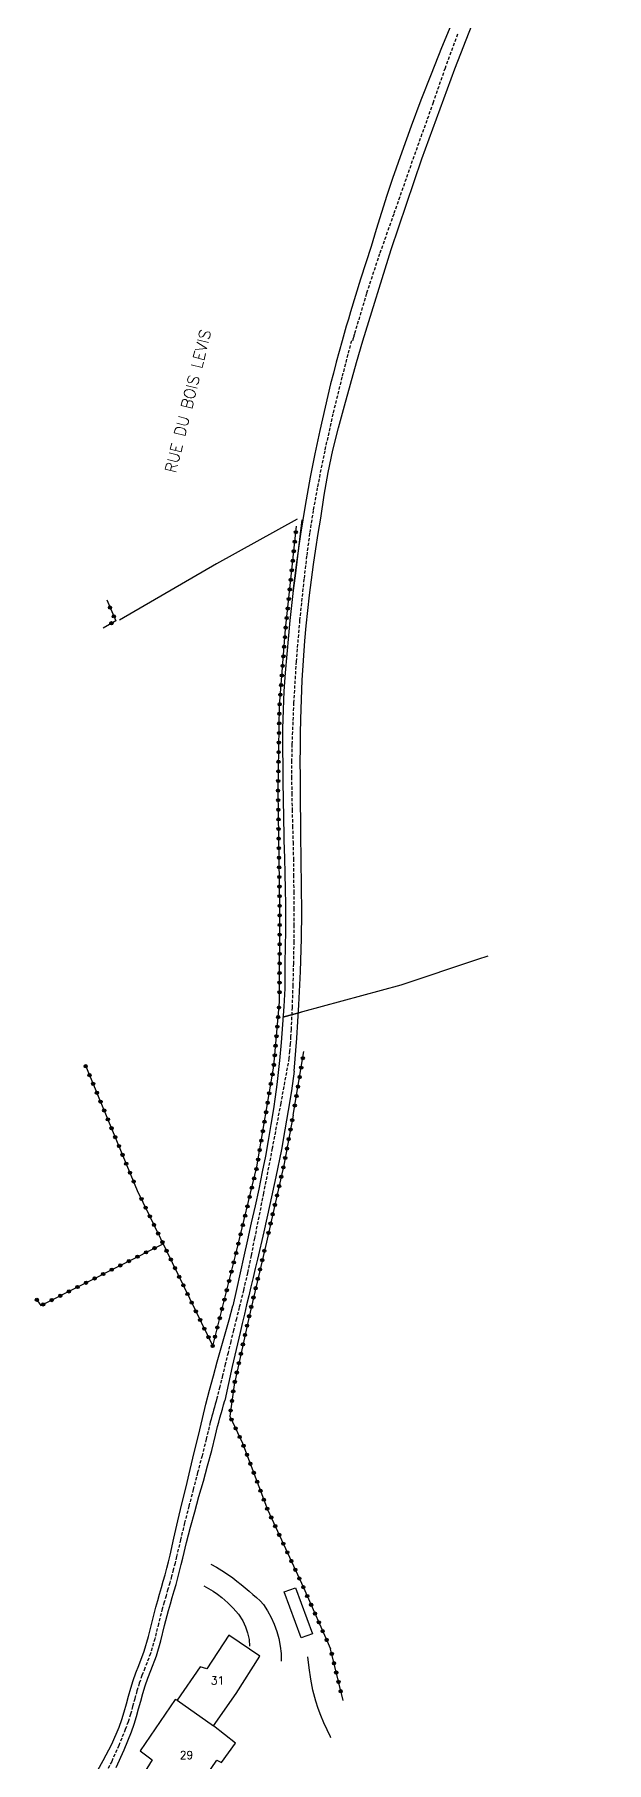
# Model space of a CAD drawing. Header units: millimetres. Extents: x 183000 to 184001, y 152999 to 154000.
# Drawn here: x 183910.7 to 184000, y 153448.9 to 153718.8 of the extents above; entities that cross this region are included whole.
import ezdxf
from ezdxf.enums import TextEntityAlignment as Align

# ---------------------------------------------------------------- set-up
doc = ezdxf.new("R2010")
doc.units = ezdxf.units.MM
doc.linetypes.add('DASHED', pattern=[0.75, 0.5, -0.25])
doc.layers.get('0').update_dxf_attribs({"linetype": 'CONTINUOUS'})
for name, color, linetype in [('W0001', 6, 'DASHED'), ('W0008', 7, 'CONTINUOUS'), ('W0017', 7, 'CONTINUOUS'), ('W0101', 7, 'CONTINUOUS'), ('W0104', 1, 'CONTINUOUS'), ('W0300', 7, 'CONTINUOUS'), ('W0323', 7, 'CONTINUOUS'), ('W0330', 7, 'CONTINUOUS'), ('W0989', 7, 'CONTINUOUS'), ('W0991', 7, 'CONTINUOUS'), ('W1102', 7, 'CONTINUOUS')]:
    doc.layers.add(name, color=color, linetype=linetype)
doc.styles.get("Standard").update_dxf_attribs({"font": 'romans.shx', "width": 0.85})

# ---------------------------------------------------------------- blocks, each defined once
blk = doc.blocks.new('t323o')
at = {"color": 0, "linetype": 'Continuous'}
for radius in [0.25, 0.15]:
    blk.add_circle((0, 0), radius, dxfattribs=at)

msp = doc.modelspace()

# ---------------------------------------------------------------- linework, layer by layer
at = {"layer": 'W0001'}
for points in [[(183976.75, 153718.89), (183974.8, 153713.56), (183972.93, 153708.21), (183972.45, 153706.8), (183971.95, 153705.4), (183971.45, 153704), (183970.94, 153702.6), (183970.44, 153701.2), (183969.93, 153699.8), (183969.44, 153698.39), (183968.96, 153696.99), (183966.78, 153690.79), (183964.59, 153684.59), (183962.52, 153678.35), (183960.66, 153672.05), (183960.62, 153671.91), (183960.58, 153671.78), (183960.54, 153671.65), (183960.5, 153671.52), (183960.46, 153671.39), (183960.42, 153671.26), (183960.38, 153671.12), (183960.34, 153670.99)], [(183960.18, 153671), (183958.7, 153665.3), (183957.3, 153659.57), (183956.01, 153653.82), (183954.85, 153648.04), (183954.21, 153644.49), (183953.66, 153640.92), (183953.18, 153637.35), (183952.77, 153633.76), (183952.09, 153627.33), (183951.55, 153620.88), (183951.15, 153614.43), (183950.89, 153607.97), (183950.84, 153605.41), (183950.83, 153602.85), (183950.87, 153600.3), (183950.92, 153597.74), (183950.99, 153595.19), (183951.06, 153592.64), (183951.12, 153590.08), (183951.15, 153587.53), (183951.17, 153584.93), (183951.19, 153582.33), (183951.2, 153579.73), (183951.18, 153577.13), (183951.12, 153573.7), (183951.03, 153570.28), (183950.91, 153566.85), (183950.76, 153563.43), (183950.69, 153562.29), (183950.62, 153561.16), (183950.53, 153560.02), (183950.43, 153558.89), (183949.14, 153551.86), (183947.81, 153544.83), (183946.45, 153537.81), (183945.06, 153530.8), (183944.51, 153528.08), (183943.94, 153525.37), (183943.34, 153522.66), (183942.67, 153519.96), (183942.22, 153518.19), (183941.78, 153516.42), (183941.34, 153514.65), (183940.92, 153512.87), (183940.49, 153511.1), (183940.06, 153509.32), (183939.62, 153507.55), (183939.17, 153505.78), (183939.05, 153505.31), (183938.92, 153504.84), (183938.78, 153504.38), (183938.65, 153503.91), (183938.52, 153503.44), (183938.39, 153502.97), (183938.26, 153502.5), (183938.15, 153502.03), (183937.51, 153499.4), (183936.85, 153496.78), (183936.17, 153494.16), (183935.48, 153491.54), (183934.8, 153488.92), (183934.13, 153486.3), (183933.49, 153483.67), (183932.88, 153481.04), (183932.64, 153480.01), (183932.37, 153478.98), (183932.1, 153477.96), (183931.81, 153476.95), (183931.52, 153475.93), (183931.23, 153474.92), (183930.94, 153473.9), (183930.65, 153472.89), (183930.05, 153470.56), (183929.47, 153468.21), (183928.79, 153465.89), (183927.94, 153463.62), (183927.47, 153462.45), (183927.06, 153461.26), (183926.69, 153460.05), (183926.35, 153458.84), (183926.02, 153457.63), (183925.68, 153456.42), (183925.3, 153455.22), (183924.87, 153454.04), (183923.86, 153451.53), (183922.76, 153449.05), (183921.53, 153446.63)]]:
    msp.add_lwpolyline(points, dxfattribs=at)
at = {"layer": 'W0008'}
for points in [[(183961.97, 153671), (183966.39, 153685.27), (183971.18, 153699.43), (183976.32, 153713.46), (183981.74, 153727.37), (183983.12, 153730.67), (183984.59, 153733.93), (183986.15, 153737.14), (183987.8, 153740.31), (183989.64, 153743.63), (183991.58, 153746.89), (183993.61, 153750.1), (183995.72, 153753.25), (183997.06, 153755.14), (183998.45, 153756.99), (183999.88, 153758.8), (184000, 153758.95)], [(183975.96, 153720.88), (183974.26, 153716.78), (183972.61, 153712.65), (183971.04, 153708.6), (183969.52, 153704.53), (183968.04, 153700.45), (183966.61, 153696.34), (183965.73, 153693.7), (183964.89, 153691.05), (183964.07, 153688.39), (183963.24, 153685.73), (183962.42, 153683.18), (183961.61, 153680.63), (183960.8, 153678.07), (183960.03, 153675.51), (183959.7, 153674.38), (183959.37, 153673.26), (183959.05, 153672.13), (183958.73, 153671)], [(183958.73, 153671), (183958.26, 153669.32), (183957.8, 153667.63), (183957.36, 153665.94), (183956.93, 153664.24), (183956.06, 153660.62), (183955.23, 153656.99), (183954.46, 153653.34), (183953.75, 153649.69), (183952.97, 153645.25), (183952.25, 153640.8), (183951.61, 153636.34), (183951.04, 153631.87)], [(183955.41, 153643.3), (183955.92, 153646.85), (183956.56, 153650.39), (183957.3, 153653.9), (183958.16, 153657.39), (183959.08, 153660.8), (183960.02, 153664.21), (183960.99, 153667.61), (183961.97, 153671)], [(183952.46, 153643.01), (183952.18, 153640.83), (183951.91, 153638.65), (183951.64, 153636.47), (183951.39, 153634.28), (183951.11, 153631.95), (183950.83, 153629.61), (183950.57, 153627.27), (183950.34, 153624.93), (183950.08, 153622.03), (183949.84, 153619.13), (183949.64, 153616.23), (183949.5, 153613.32), (183949.43, 153610.34), (183949.42, 153607.36), (183949.45, 153604.38), (183949.48, 153601.41), (183949.5, 153600), (183949.52, 153598.6), (183949.55, 153597.19), (183949.58, 153595.79), (183949.62, 153594.38), (183949.65, 153592.98), (183949.68, 153591.57), (183949.71, 153590.17), (183949.77, 153587.75), (183949.83, 153585.33), (183949.88, 153582.92), (183949.9, 153580.5), (183949.89, 153579.66), (183949.89, 153578.82), (183949.87, 153577.99), (183949.85, 153577.15), (183949.84, 153576.32), (183949.82, 153575.48), (183949.8, 153574.64), (183949.79, 153573.81), (183949.78, 153572.8), (183949.78, 153571.79), (183949.77, 153570.78), (183949.77, 153569.77)], [(183951.25, 153556.86), (183951.65, 153562.04), (183951.97, 153567.23), (183952.22, 153572.43), (183952.38, 153577.62), (183952.42, 153581.7), (183952.38, 153585.78), (183952.31, 153589.86), (183952.27, 153593.93), (183952.26, 153596.18), (183952.25, 153598.42), (183952.23, 153600.66), (183952.21, 153602.91), (183952.2, 153605.15), (183952.21, 153607.4), (183952.23, 153609.64), (183952.27, 153611.89), (183952.37, 153614.94), (183952.5, 153617.99), (183952.68, 153621.04), (183952.9, 153624.09), (183953.11, 153626.48), (183953.37, 153628.87), (183953.65, 153631.25), (183953.95, 153633.63), (183954.28, 153636.05), (183954.63, 153638.47), (183955.01, 153640.89), (183955.41, 153643.3)], [(183949.77, 153569.77), (183949.62, 153566.96), (183949.44, 153564.16), (183949.21, 153561.37), (183948.95, 153558.57), (183948.75, 153556.68), (183948.53, 153554.78), (183948.28, 153552.89), (183948.01, 153551.01), (183947.62, 153548.53), (183947.19, 153546.06), (183946.74, 153543.59), (183946.27, 153541.13), (183945.72, 153538.47), (183945.14, 153535.83), (183944.54, 153533.18), (183943.95, 153530.54), (183943.38, 153527.96), (183942.81, 153525.37), (183942.23, 153522.79), (183941.66, 153520.21)], [(183951.25, 153556.86), (183950.81, 153553.8), (183950.33, 153550.75), (183949.8, 153547.7), (183949.24, 153544.66), (183948.38, 153540.36), (183947.45, 153536.07), (183946.48, 153531.79), (183945.5, 153527.51), (183945.17, 153526.07), (183944.84, 153524.64), (183944.5, 153523.21), (183944.15, 153521.78), (183943.81, 153520.35), (183943.46, 153518.91), (183943.12, 153517.48), (183942.79, 153516.05), (183942.18, 153513.4), (183941.58, 153510.74), (183940.98, 153508.09), (183940.39, 153505.43)], [(183919.99, 153446.65), (183921.44, 153449.16), (183922.75, 153451.74), (183923.9, 153454.41), (183924.33, 153455.6), (183924.71, 153456.81), (183925.05, 153458.02), (183925.39, 153459.24), (183925.73, 153460.46), (183926.1, 153461.67), (183926.51, 153462.86), (183926.98, 153464.04), (183927.82, 153466.27), (183928.48, 153468.56), (183929.06, 153470.87), (183929.65, 153473.16), (183929.93, 153474.17), (183930.22, 153475.18), (183930.51, 153476.19), (183930.8, 153477.2), (183931.08, 153478.21), (183931.36, 153479.22), (183931.62, 153480.24), (183931.86, 153481.26), (183932.47, 153483.94), (183933.09, 153486.62), (183933.72, 153489.29), (183934.36, 153491.96), (183935.01, 153494.63), (183935.65, 153497.3), (183936.29, 153499.97), (183936.92, 153502.64), (183937.46, 153504.85), (183938.03, 153507.06), (183938.63, 153509.26), (183939.24, 153511.45), (183939.86, 153513.64), (183940.47, 153515.83), (183941.08, 153518.03), (183941.66, 153520.23)], [(183923.45, 153448.07), (183924.68, 153450.85), (183925.82, 153453.67), (183926.24, 153454.85), (183926.62, 153456.05), (183926.96, 153457.25), (183927.29, 153458.46), (183927.63, 153459.66), (183927.99, 153460.86), (183928.4, 153462.05), (183928.87, 153463.22), (183929.74, 153465.52), (183930.42, 153467.88), (183931.02, 153470.26), (183931.63, 153472.62), (183931.92, 153473.64), (183932.21, 153474.66), (183932.5, 153475.68), (183932.8, 153476.7), (183933.08, 153477.73), (183933.36, 153478.75), (183933.62, 153479.78), (183933.87, 153480.82), (183934.44, 153483.23), (183935.06, 153485.64), (183935.71, 153488.03), (183936.38, 153490.42), (183937.06, 153492.81), (183937.73, 153495.2), (183938.36, 153497.6), (183938.95, 153500.01), (183939.12, 153500.69), (183939.29, 153501.37), (183939.47, 153502.05), (183939.66, 153502.72), (183939.84, 153503.4), (183940.03, 153504.08), (183940.21, 153504.75), (183940.39, 153505.43)]]:
    msp.add_lwpolyline(points, dxfattribs=at)
at = {"layer": 'W0017'}
for points in [[(183938.21, 153479.87), (183939.09, 153479.38), (183939.97, 153478.85), (183940.82, 153478.3), (183941.66, 153477.71), (183942.31, 153477.22), (183942.95, 153476.7), (183943.57, 153476.17), (183944.19, 153475.63), (183944.77, 153475.14), (183945.36, 153474.65), (183945.92, 153474.13), (183946.43, 153473.55), (183947.09, 153472.58), (183947.66, 153471.54), (183948.14, 153470.47), (183948.53, 153469.36), (183948.85, 153468.22), (183949.06, 153467.06), (183949.19, 153465.88), (183949.22, 153464.7)], [(183937.13, 153476.45), (183937.87, 153476.07), (183938.6, 153475.63), (183939.29, 153475.15), (183939.95, 153474.63), (183940.86, 153473.83), (183941.74, 153472.99), (183942.54, 153472.05), (183943.21, 153471.02), (183943.65, 153470.09), (183943.98, 153469.11), (183944.2, 153468.1), (183944.29, 153467.07)]]:
    msp.add_lwpolyline(points, dxfattribs=at)
at = {"layer": 'W0101'}
for points in [[(183938.63, 153454.61), (183942.18, 153459.67), (183945.9, 153465.46), (183941.05, 153468.76), (183937.6, 153463.49), (183936.55, 153463.8)], [(183936.55, 153463.8), (183932.96, 153458.59)], [(183932.67, 153458.72), (183927.22, 153450.71)], [(183932.96, 153458.59), (183932.67, 153458.72)], [(183927.22, 153450.71), (183929.06, 153449.31), (183927.38, 153446.6), (183934.6, 153441.36), (183936.7, 153444.65), (183936.31, 153445.02), (183939.18, 153449.26), (183939.89, 153448.87), (183942.08, 153451.87), (183938.63, 153454.61)]]:
    msp.add_lwpolyline(points, dxfattribs=at)
at = {"layer": 'W0104'}
msp.add_lwpolyline([(183951.43, 153476.16), (183954.09, 153468.99), (183952.33, 153468.34), (183949.67, 153475.51), (183951.43, 153476.16)], close=True, dxfattribs=at)
at = {"layer": 'W0300'}
msp.add_lwpolyline([(183956.96, 153452.72), (183956.89, 153452.87), (183956.39, 153453.96), (183955.89, 153455.07), (183955.43, 153456.19), (183955, 153457.32), (183954.63, 153458.47), (183954.18, 153460.18), (183953.82, 153461.9), (183953.56, 153463.65), (183953.4, 153465.4)], dxfattribs=at)
at = {"layer": 'W0323'}
for points in [[(183948.98, 153582.72), (183948.72, 153600.65), (183948.96, 153613.98), (183949.9, 153625.92), (183951.59, 153642.02)], [(183921.98, 153630.51), (183923.37, 153627.25), (183921.43, 153626.09)], [(183948.95, 153567.71), (183948.98, 153582.72)], [(183926.75, 153538.26), (183938.52, 153513.94), (183942.13, 153528.27), (183945.42, 153541.92), (183948.06, 153557.65), (183948.95, 153567.71)], [(183951.09, 153550.03), (183952.77, 153559.93)], [(183918.64, 153557.77), (183919.66, 153555.38), (183926.75, 153538.26)], [(183951.09, 153550.03), (183949.69, 153542.47), (183946.9, 153530.14)], [(183910.92, 153521.36), (183911.7, 153520.26), (183930.78, 153529.92)], [(183946.9, 153530.14), (183944.19, 153518.55), (183941.87, 153507.88), (183941.21, 153502.98), (183943.19, 153498.76), (183947.08, 153488.41), (183952.7, 153476.21), (183956.91, 153466.65)], [(183958.87, 153458.55), (183956.91, 153466.65)]]:
    msp.add_lwpolyline(points, dxfattribs=at)
at = {"layer": 'W0330'}
for points in [[(183951.72, 153643.11), (183939.11, 153636.14), (183923.98, 153627.32)], [(183981.47, 153574.85), (183979.87, 153574.33), (183967.88, 153570.31), (183949.45, 153565.31), (183952.34, 153566.09)]]:
    msp.add_lwpolyline(points, dxfattribs=at)
at = {"layer": 'W1102'}
msp.add_lwpolyline([(183932.96, 153458.59), (183938.63, 153454.61)], dxfattribs=at)

# ---------------------------------------------------------------- block references
at = {"layer": 'W0323'}
for p, rotation in [((183951.34, 153639.6), 83.9770191328592), ((183951.5, 153641.09), 83.9770191328592), ((183951.18, 153638.11), 83.9770191328592), ((183950.87, 153635.13), 83.9770191328592), ((183951.03, 153636.62), 83.9770191328592), ((183950.55, 153632.14), 83.9770191328592), ((183950.71, 153633.64), 83.9770191328592), ((183922.49, 153629.31), 293.1355713659905), ((183950.24, 153629.16), 83.9770191328592), ((183950.4, 153630.65), 83.9770191328592), ((183922.71, 153626.86), 210.9121045923235), ((183923.08, 153627.93), 293.1355713659905), ((183949.92, 153626.18), 83.9770191328592), ((183950.08, 153627.67), 83.9770191328592), ((183949.8, 153624.68), 85.49639399900525), ((183949.56, 153621.69), 85.49639399900525), ((183949.68, 153623.19), 85.49639399900525), ((183949.33, 153618.7), 85.49639399900525), ((183949.45, 153620.2), 85.49639399900525), ((183949.09, 153615.71), 85.49639399900525), ((183949.21, 153617.21), 85.49639399900525), ((183948.93, 153612.72), 88.98955553496488), ((183948.97, 153614.21), 85.49639399900525), ((183948.91, 153611.22), 88.98955553496488), ((183948.85, 153608.22), 88.98955553496488), ((183948.88, 153609.72), 88.98955553496488), ((183948.8, 153605.22), 88.98955553496488), ((183948.83, 153606.72), 88.98955553496488), ((183948.75, 153602.22), 88.98955553496488), ((183948.77, 153603.72), 88.98955553496488), ((183948.72, 153600.72), 88.98955553496488), ((183948.74, 153599.22), 90.83570508428302), ((183948.76, 153597.72), 90.83570508428302), ((183948.79, 153596.22), 90.83570508428302), ((183948.81, 153594.72), 90.83570508428302), ((183948.83, 153593.22), 90.83570508428302), ((183948.85, 153591.72), 90.83570508428302), ((183948.87, 153590.22), 90.83570508428302), ((183948.89, 153588.72), 90.83570508428302), ((183948.92, 153587.22), 90.83570508428302), ((183948.94, 153585.72), 90.83570508428302), ((183948.96, 153584.22), 90.83570508428302), ((183948.98, 153582.71), 89.89590990261252), ((183948.98, 153581.21), 89.89590990261252), ((183948.97, 153578.21), 89.89590990261252), ((183948.98, 153579.71), 89.89590990261252), ((183948.97, 153576.71), 89.89590990261252), ((183948.97, 153575.21), 89.89590990261252), ((183948.96, 153572.21), 89.89590990261252), ((183948.97, 153573.71), 89.89590990261252), ((183948.96, 153570.71), 89.89590990261252), ((183948.88, 153566.83), 84.9143301112701), ((183948.96, 153569.21), 89.89590990261252), ((183948.74, 153565.33), 84.9143301112701), ((183948.48, 153562.34), 84.9143301112701), ((183948.61, 153563.84), 84.9143301112701), ((183948.21, 153559.36), 84.9143301112701), ((183948.34, 153560.85), 84.9143301112701), ((183952.6, 153558.91), 80.34849603613054), ((183918.69, 153557.65), 292.985908503683), ((183919.28, 153556.27), 292.985908503683), ((183947.85, 153556.38), 80.49154218477699), ((183948.08, 153557.86), 84.9143301112701), ((183952.09, 153555.95), 80.34849603613054), ((183952.35, 153557.43), 80.34849603613054), ((183919.86, 153554.89), 292.4825798959271), ((183920.44, 153553.5), 292.4825798959271), ((183947.35, 153553.42), 80.49154218477699), ((183947.6, 153554.9), 80.49154218477699), ((183951.84, 153554.47), 80.34849603613054), ((183921.01, 153552.12), 292.4825798959271), ((183921.58, 153550.73), 292.4825798959271), ((183946.86, 153550.46), 80.49154218477699), ((183947.1, 153551.94), 80.49154218477699), ((183951.34, 153551.51), 80.34849603613054), ((183951.59, 153552.99), 80.34849603613054), ((183922.16, 153549.35), 292.4825798959271), ((183922.73, 153547.96), 292.4825798959271), ((183946.61, 153548.98), 80.49154218477699), ((183950.67, 153547.74), 259.537675673717), ((183950.94, 153549.22), 259.537675673717), ((183923.3, 153546.57), 292.4825798959271), ((183923.88, 153545.19), 292.4825798959271), ((183946.11, 153546.02), 80.49154218477699), ((183946.36, 153547.5), 80.49154218477699), ((183950.39, 153546.27), 259.537675673717), ((183924.45, 153543.8), 292.4825798959271), ((183925.02, 153542.42), 292.4825798959271), ((183945.62, 153543.07), 80.49154218477699), ((183945.86, 153544.55), 80.49154218477699), ((183949.85, 153543.32), 259.537675673717), ((183950.12, 153544.79), 259.537675673717), ((183925.6, 153541.03), 292.4825798959271), ((183926.17, 153539.64), 292.4825798959271), ((183944.99, 153540.13), 76.43371892476995), ((183945.35, 153541.59), 76.43371892476995), ((183949.22, 153540.38), 257.2386211622986), ((183949.55, 153541.85), 257.2386211622986), ((183927.4, 153536.91), 295.8410090547896), ((183944.29, 153537.22), 76.43371892476995), ((183944.64, 153538.67), 76.43371892476995), ((183948.56, 153537.46), 257.2386211622986), ((183948.89, 153538.92), 257.2386211622986), ((183928.05, 153535.56), 295.8410090547896), ((183928.71, 153534.21), 295.8410090547896), ((183943.59, 153534.3), 76.43371892476995), ((183943.94, 153535.76), 76.43371892476995), ((183947.89, 153534.53), 257.2386211622986), ((183948.23, 153535.99), 257.2386211622986), ((183929.36, 153532.86), 295.8410090547896), ((183930.01, 153531.51), 295.8410090547896), ((183943.23, 153532.84), 76.43371892476995), ((183947.23, 153531.61), 257.2386211622986), ((183947.56, 153533.07), 257.2386211622986), ((183929.44, 153529.24), 26.84448982997766), ((183930.67, 153530.16), 295.8410090547896), ((183931.32, 153528.81), 295.8410090547896), ((183942.53, 153529.93), 76.43371892476995), ((183942.88, 153531.38), 76.43371892476995), ((183946.59, 153528.81), 256.8253696711436), ((183924.09, 153526.53), 26.84448982997766), ((183925.43, 153527.21), 26.84448982997766), ((183926.77, 153527.89), 26.84448982997766), ((183928.11, 153528.57), 26.84448982997766), ((183931.98, 153527.46), 295.8410090547896), ((183932.63, 153526.11), 295.8410090547896), ((183941.81, 153527.01), 75.86522280857584), ((183942.18, 153528.47), 76.43371892476995), ((183946.25, 153527.35), 256.8253696711436), ((183918.74, 153523.82), 26.84448982997766), ((183920.08, 153524.5), 26.84448982997766), ((183921.41, 153525.18), 26.84448982997766), ((183922.75, 153525.86), 26.84448982997766), ((183933.28, 153524.76), 295.8410090547896), ((183933.94, 153523.41), 295.8410090547896), ((183941.08, 153524.1), 75.86522280857584), ((183941.45, 153525.56), 75.86522280857584), ((183945.56, 153524.43), 256.8253696711436), ((183945.9, 153525.89), 256.8253696711436), ((183911.06, 153521.17), 305.4778276307742), ((183913.38, 153521.11), 26.84448982997766), ((183914.72, 153521.79), 26.84448982997766), ((183916.06, 153522.47), 26.84448982997766), ((183917.4, 153523.15), 26.84448982997766), ((183934.59, 153522.06), 295.8410090547896), ((183935.24, 153520.71), 295.8410090547896), ((183940.35, 153521.19), 75.86522280857584), ((183940.72, 153522.65), 75.86522280857584), ((183944.88, 153521.51), 256.8253696711436), ((183945.22, 153522.97), 256.8253696711436), ((183912.05, 153520.44), 26.84448982997766), ((183935.9, 153519.36), 295.8410090547896), ((183936.55, 153518.01), 295.8410090547896), ((183939.62, 153518.29), 75.86522280857584), ((183939.98, 153519.74), 75.86522280857584), ((183944.2, 153518.59), 256.8253696711436), ((183944.54, 153520.05), 256.8253696711436), ((183937.21, 153516.66), 295.8410090547896), ((183937.86, 153515.31), 295.8410090547896), ((183938.88, 153515.38), 75.86522280857584), ((183939.25, 153516.83), 75.86522280857584), ((183943.56, 153515.66), 257.741648773313), ((183943.88, 153517.12), 257.741648773313), ((183938.51, 153513.96), 295.8410090547896), ((183942.92, 153512.72), 257.741648773313), ((183943.24, 153514.19), 257.741648773313), ((183942.6, 153511.26), 257.741648773313), ((183941.97, 153508.33), 257.741648773313), ((183942.28, 153509.79), 257.741648773313), ((183941.53, 153505.36), 262.3453769870696), ((183941.73, 153506.85), 262.3453769870696), ((183941.33, 153503.87), 262.3453769870696), ((183941.46, 153502.44), 295.115386246639), ((183942.1, 153501.08), 295.115386246639), ((183942.74, 153499.72), 295.115386246639), ((183943.34, 153498.35), 290.6364396923527), ((183943.87, 153496.95), 290.6364396923527), ((183944.4, 153495.54), 290.6364396923527), ((183944.93, 153494.14), 290.6364396923527), ((183945.46, 153492.74), 290.6364396923527), ((183945.98, 153491.33), 290.6364396923527), ((183946.51, 153489.93), 290.6364396923527), ((183947.04, 153488.52), 290.6364396923527), ((183947.66, 153487.16), 294.7050203376415), ((183948.29, 153485.8), 294.7050203376415), ((183948.91, 153484.43), 294.7050203376415), ((183949.54, 153483.07), 294.7050203376415), ((183950.17, 153481.71), 294.7050203376415), ((183950.8, 153480.34), 294.7050203376415), ((183951.42, 153478.98), 294.7050203376415), ((183952.05, 153477.62), 294.7050203376415), ((183952.68, 153476.26), 294.7050203376415), ((183953.28, 153474.88), 293.7870604469753), ((183953.89, 153473.51), 293.7870604469753), ((183954.49, 153472.14), 293.7870604469753), ((183955.1, 153470.77), 293.7870604469753), ((183955.7, 153469.39), 293.7870604469753), ((183956.31, 153468.02), 293.7870604469753), ((183957.11, 153465.84), 103.5509547731277), ((183957.46, 153464.38), 103.5509547731277), ((183957.81, 153462.92), 103.5509547731277), ((183958.16, 153461.46), 103.5509547731277), ((183958.51, 153460), 103.5509547731277)]:
    msp.add_blockref('t323o', p, dxfattribs=dict(at, rotation=rotation))

# ---------------------------------------------------------------- texts
at = {"layer": 'W0989'}
msp.add_text('RUE DU BOIS LEVIS  ', height=1.75, rotation=75.958, dxfattribs=at).set_placement((183934.95, 153662.72), align=Align.MIDDLE_CENTER)
at = {"layer": 'W0991'}
for s, p in [('31', (183939.28, 153461.68)), ('29', (183934.43, 153450.04))]:
    msp.add_text(s, height=1.25, dxfattribs=at).set_placement(p, align=Align.MIDDLE_CENTER)

doc.saveas('drawing.dxf')
